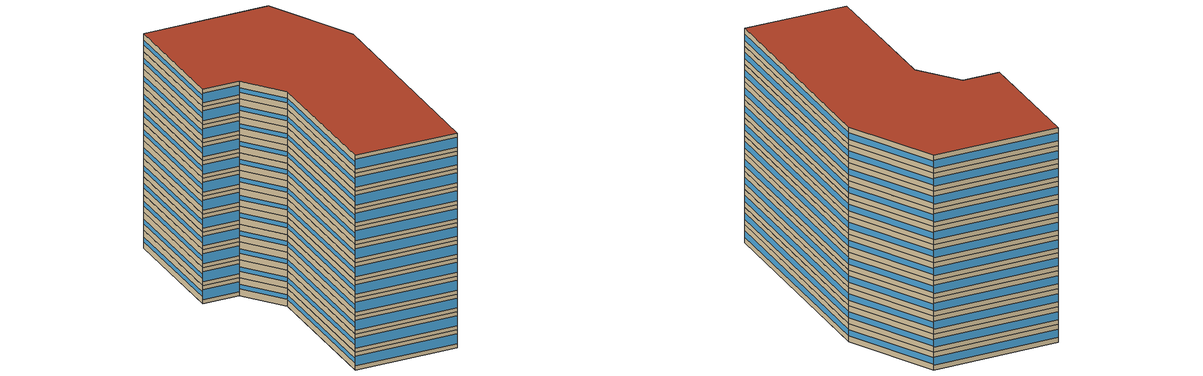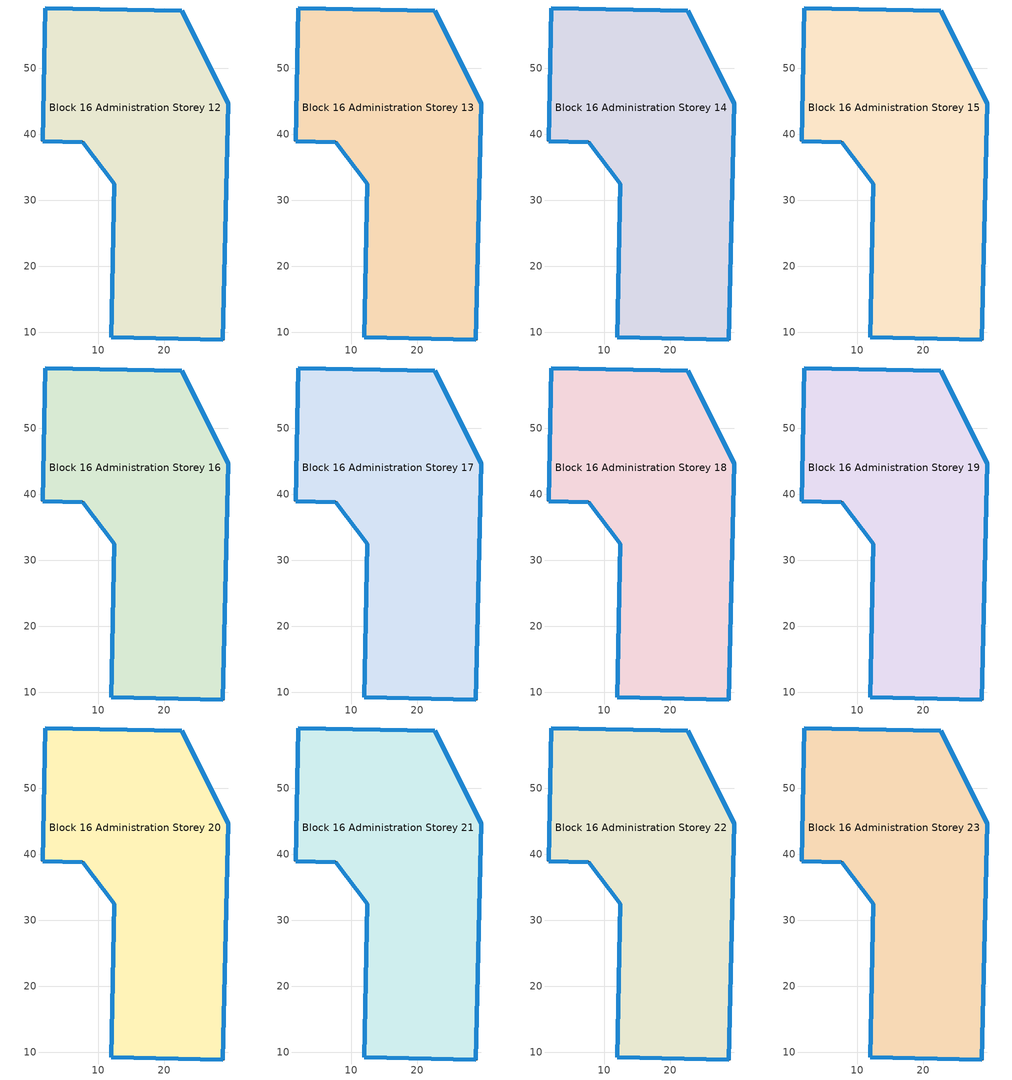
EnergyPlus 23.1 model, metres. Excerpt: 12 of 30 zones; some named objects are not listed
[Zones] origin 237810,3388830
Block 16 Administration Storey 12
 floor outside (Project Floor): 22.66,58.77 29.7,44.73 28.83,8.81 11.95,9.22 12.42,32.51 7.58,38.84 1.54,38.98 1.94,59.17 z36
 wall outside (Project Wall): 1.54,38.98 7.58,38.84 12.42,32.51 11.95,9.22 28.83,8.81 29.7,44.73 22.66,58.77 1.94,59.17 1.54,38.98 z36:39
 window (Administration_south_window_construction): 1.55,38.98 7.58,38.84 / 11.96,9.22 28.82,8.81 z36.67:38.33
 window (Administration_west_window_construction): 7.59,38.83 12.42,32.51 / 12.42,32.49 11.95,9.23 / 1.94,59.16 1.54,38.99 z37.12:37.88
 window (Administration_east_window_construction): 28.83,8.83 29.7,44.72 / 29.7,44.74 22.66,58.77 z36.98:38.02
 window (Administration_north_window_construction): 22.65,58.77 1.95,59.17 z36.83:38.17
 roof outside (Project Ceiling): 28.83,8.81 29.7,44.73 22.66,58.77 1.94,59.17 1.54,38.98 7.58,38.84 12.42,32.51 11.95,9.22 z39
Block 16 Administration Storey 13
 floor outside (Project Floor): 22.66,58.77 29.7,44.73 28.83,8.81 11.95,9.22 12.42,32.51 7.58,38.84 1.54,38.98 1.94,59.17 z39
 wall outside (Project Wall): 1.54,38.98 7.58,38.84 12.42,32.51 11.95,9.22 28.83,8.81 29.7,44.73 22.66,58.77 1.94,59.17 1.54,38.98 z39:42
 window (Administration_south_window_construction): 1.55,38.98 7.58,38.84 / 11.96,9.22 28.82,8.81 z39.67:41.33
 window (Administration_west_window_construction): 7.59,38.83 12.42,32.51 / 12.42,32.49 11.95,9.23 / 1.94,59.16 1.54,38.99 z40.12:40.88
 window (Administration_east_window_construction): 28.83,8.83 29.7,44.72 / 29.7,44.74 22.66,58.77 z39.98:41.02
 window (Administration_north_window_construction): 22.65,58.77 1.95,59.17 z39.83:41.17
 roof outside (Project Ceiling): 28.83,8.81 29.7,44.73 22.66,58.77 1.94,59.17 1.54,38.98 7.58,38.84 12.42,32.51 11.95,9.22 z42
Block 16 Administration Storey 14
 floor outside (Project Floor): 22.66,58.77 29.7,44.73 28.83,8.81 11.95,9.22 12.42,32.51 7.58,38.84 1.54,38.98 1.94,59.17 z42
 wall outside (Project Wall): 1.54,38.98 7.58,38.84 12.42,32.51 11.95,9.22 28.83,8.81 29.7,44.73 22.66,58.77 1.94,59.17 1.54,38.98 z42:45
 window (Administration_south_window_construction): 1.55,38.98 7.58,38.84 / 11.96,9.22 28.82,8.81 z42.67:44.33
 window (Administration_west_window_construction): 7.59,38.83 12.42,32.51 / 12.42,32.49 11.95,9.23 / 1.94,59.16 1.54,38.99 z43.12:43.88
 window (Administration_east_window_construction): 28.83,8.83 29.7,44.72 / 29.7,44.74 22.66,58.77 z42.98:44.02
 window (Administration_north_window_construction): 22.65,58.77 1.95,59.17 z42.83:44.17
 roof outside (Project Ceiling): 28.83,8.81 29.7,44.73 22.66,58.77 1.94,59.17 1.54,38.98 7.58,38.84 12.42,32.51 11.95,9.22 z45
Block 16 Administration Storey 15
 floor outside (Project Floor): 22.66,58.77 29.7,44.73 28.83,8.81 11.95,9.22 12.42,32.51 7.58,38.84 1.54,38.98 1.94,59.17 z45
 wall outside (Project Wall): 1.54,38.98 7.58,38.84 12.42,32.51 11.95,9.22 28.83,8.81 29.7,44.73 22.66,58.77 1.94,59.17 1.54,38.98 z45:48
 window (Administration_south_window_construction): 1.55,38.98 7.58,38.84 / 11.96,9.22 28.82,8.81 z45.67:47.33
 window (Administration_west_window_construction): 7.59,38.83 12.42,32.51 / 12.42,32.49 11.95,9.23 / 1.94,59.16 1.54,38.99 z46.12:46.88
 window (Administration_east_window_construction): 28.83,8.83 29.7,44.72 / 29.7,44.74 22.66,58.77 z45.98:47.02
 window (Administration_north_window_construction): 22.65,58.77 1.95,59.17 z45.83:47.17
 roof outside (Project Ceiling): 28.83,8.81 29.7,44.73 22.66,58.77 1.94,59.17 1.54,38.98 7.58,38.84 12.42,32.51 11.95,9.22 z48
Block 16 Administration Storey 16
 floor outside (Project Floor): 22.66,58.77 29.7,44.73 28.83,8.81 11.95,9.22 12.42,32.51 7.58,38.84 1.54,38.98 1.94,59.17 z48
 wall outside (Project Wall): 1.54,38.98 7.58,38.84 12.42,32.51 11.95,9.22 28.83,8.81 29.7,44.73 22.66,58.77 1.94,59.17 1.54,38.98 z48:51
 window (Administration_south_window_construction): 1.55,38.98 7.58,38.84 / 11.96,9.22 28.82,8.81 z48.67:50.33
 window (Administration_west_window_construction): 7.59,38.83 12.42,32.51 / 12.42,32.49 11.95,9.23 / 1.94,59.16 1.54,38.99 z49.12:49.88
 window (Administration_east_window_construction): 28.83,8.83 29.7,44.72 / 29.7,44.74 22.66,58.77 z48.98:50.02
 window (Administration_north_window_construction): 22.65,58.77 1.95,59.17 z48.83:50.17
 roof outside (Project Ceiling): 28.83,8.81 29.7,44.73 22.66,58.77 1.94,59.17 1.54,38.98 7.58,38.84 12.42,32.51 11.95,9.22 z51
Block 16 Administration Storey 17
 floor outside (Project Floor): 22.66,58.77 29.7,44.73 28.83,8.81 11.95,9.22 12.42,32.51 7.58,38.84 1.54,38.98 1.94,59.17 z51
 wall outside (Project Wall): 1.54,38.98 7.58,38.84 12.42,32.51 11.95,9.22 28.83,8.81 29.7,44.73 22.66,58.77 1.94,59.17 1.54,38.98 z51:54
 window (Administration_south_window_construction): 1.55,38.98 7.58,38.84 / 11.96,9.22 28.82,8.81 z51.67:53.33
 window (Administration_west_window_construction): 7.59,38.83 12.42,32.51 / 12.42,32.49 11.95,9.23 / 1.94,59.16 1.54,38.99 z52.12:52.88
 window (Administration_east_window_construction): 28.83,8.83 29.7,44.72 / 29.7,44.74 22.66,58.77 z51.98:53.02
 window (Administration_north_window_construction): 22.65,58.77 1.95,59.17 z51.83:53.17
 roof outside (Project Ceiling): 28.83,8.81 29.7,44.73 22.66,58.77 1.94,59.17 1.54,38.98 7.58,38.84 12.42,32.51 11.95,9.22 z54
Block 16 Administration Storey 18
 floor outside (Project Floor): 22.66,58.77 29.7,44.73 28.83,8.81 11.95,9.22 12.42,32.51 7.58,38.84 1.54,38.98 1.94,59.17 z54
 wall outside (Project Wall): 1.54,38.98 7.58,38.84 12.42,32.51 11.95,9.22 28.83,8.81 29.7,44.73 22.66,58.77 1.94,59.17 1.54,38.98 z54:57
 window (Administration_south_window_construction): 1.55,38.98 7.58,38.84 / 11.96,9.22 28.82,8.81 z54.67:56.33
 window (Administration_west_window_construction): 7.59,38.83 12.42,32.51 / 12.42,32.49 11.95,9.23 / 1.94,59.16 1.54,38.99 z55.12:55.88
 window (Administration_east_window_construction): 28.83,8.83 29.7,44.72 / 29.7,44.74 22.66,58.77 z54.98:56.02
 window (Administration_north_window_construction): 22.65,58.77 1.95,59.17 z54.83:56.17
 roof outside (Project Ceiling): 28.83,8.81 29.7,44.73 22.66,58.77 1.94,59.17 1.54,38.98 7.58,38.84 12.42,32.51 11.95,9.22 z57
Block 16 Administration Storey 19
 floor outside (Project Floor): 22.66,58.77 29.7,44.73 28.83,8.81 11.95,9.22 12.42,32.51 7.58,38.84 1.54,38.98 1.94,59.17 z57
 wall outside (Project Wall): 1.54,38.98 7.58,38.84 12.42,32.51 11.95,9.22 28.83,8.81 29.7,44.73 22.66,58.77 1.94,59.17 1.54,38.98 z57:60
 window (Administration_south_window_construction): 1.55,38.98 7.58,38.84 / 11.96,9.22 28.82,8.81 z57.67:59.33
 window (Administration_west_window_construction): 7.59,38.83 12.42,32.51 / 12.42,32.49 11.95,9.23 / 1.94,59.16 1.54,38.99 z58.12:58.88
 window (Administration_east_window_construction): 28.83,8.83 29.7,44.72 / 29.7,44.74 22.66,58.77 z57.98:59.02
 window (Administration_north_window_construction): 22.65,58.77 1.95,59.17 z57.83:59.17
 roof outside (Project Ceiling): 28.83,8.81 29.7,44.73 22.66,58.77 1.94,59.17 1.54,38.98 7.58,38.84 12.42,32.51 11.95,9.22 z60
Block 16 Administration Storey 20
 floor outside (Project Floor): 22.66,58.77 29.7,44.73 28.83,8.81 11.95,9.22 12.42,32.51 7.58,38.84 1.54,38.98 1.94,59.17 z60
 wall outside (Project Wall): 1.54,38.98 7.58,38.84 12.42,32.51 11.95,9.22 28.83,8.81 29.7,44.73 22.66,58.77 1.94,59.17 1.54,38.98 z60:63
 window (Administration_south_window_construction): 1.55,38.98 7.58,38.84 / 11.96,9.22 28.82,8.81 z60.67:62.33
 window (Administration_west_window_construction): 7.59,38.83 12.42,32.51 / 12.42,32.49 11.95,9.23 / 1.94,59.16 1.54,38.99 z61.12:61.88
 window (Administration_east_window_construction): 28.83,8.83 29.7,44.72 / 29.7,44.74 22.66,58.77 z60.98:62.02
 window (Administration_north_window_construction): 22.65,58.77 1.95,59.17 z60.83:62.17
 roof outside (Project Ceiling): 28.83,8.81 29.7,44.73 22.66,58.77 1.94,59.17 1.54,38.98 7.58,38.84 12.42,32.51 11.95,9.22 z63
Block 16 Administration Storey 21
 floor outside (Project Floor): 22.66,58.77 29.7,44.73 28.83,8.81 11.95,9.22 12.42,32.51 7.58,38.84 1.54,38.98 1.94,59.17 z63
 wall outside (Project Wall): 1.54,38.98 7.58,38.84 12.42,32.51 11.95,9.22 28.83,8.81 29.7,44.73 22.66,58.77 1.94,59.17 1.54,38.98 z63:66
 window (Administration_south_window_construction): 1.55,38.98 7.58,38.84 / 11.96,9.22 28.82,8.81 z63.67:65.33
 window (Administration_west_window_construction): 7.59,38.83 12.42,32.51 / 12.42,32.49 11.95,9.23 / 1.94,59.16 1.54,38.99 z64.12:64.88
 window (Administration_east_window_construction): 28.83,8.83 29.7,44.72 / 29.7,44.74 22.66,58.77 z63.98:65.03
 window (Administration_north_window_construction): 22.65,58.77 1.95,59.17 z63.83:65.17
 roof outside (Project Ceiling): 28.83,8.81 29.7,44.73 22.66,58.77 1.94,59.17 1.54,38.98 7.58,38.84 12.42,32.51 11.95,9.22 z66
Block 16 Administration Storey 22
 floor outside (Project Floor): 22.66,58.77 29.7,44.73 28.83,8.81 11.95,9.22 12.42,32.51 7.58,38.84 1.54,38.98 1.94,59.17 z66
 wall outside (Project Wall): 1.54,38.98 7.58,38.84 12.42,32.51 11.95,9.22 28.83,8.81 29.7,44.73 22.66,58.77 1.94,59.17 1.54,38.98 z66:69
 window (Administration_south_window_construction): 1.55,38.98 7.58,38.84 / 11.96,9.22 28.82,8.81 z66.67:68.33
 window (Administration_west_window_construction): 7.59,38.83 12.42,32.51 / 12.42,32.49 11.95,9.23 / 1.94,59.16 1.54,38.99 z67.12:67.88
 window (Administration_east_window_construction): 28.83,8.83 29.7,44.72 / 29.7,44.74 22.66,58.77 z66.97:68.03
 window (Administration_north_window_construction): 22.65,58.77 1.95,59.17 z66.83:68.17
 roof outside (Project Ceiling): 28.83,8.81 29.7,44.73 22.66,58.77 1.94,59.17 1.54,38.98 7.58,38.84 12.42,32.51 11.95,9.22 z69
Block 16 Administration Storey 23
 floor outside (Project Floor): 22.66,58.77 29.7,44.73 28.83,8.81 11.95,9.22 12.42,32.51 7.58,38.84 1.54,38.98 1.94,59.17 z69
 wall outside (Project Wall): 1.54,38.98 7.58,38.84 12.42,32.51 11.95,9.22 28.83,8.81 29.7,44.73 22.66,58.77 1.94,59.17 1.54,38.98 z69:72
 window (Administration_south_window_construction): 1.55,38.98 7.58,38.84 / 11.96,9.22 28.82,8.81 z69.67:71.33
 window (Administration_west_window_construction): 7.59,38.83 12.42,32.51 / 12.42,32.49 11.95,9.23 / 1.94,59.16 1.54,38.99 z70.12:70.88
 window (Administration_east_window_construction): 28.83,8.83 29.7,44.72 / 29.7,44.74 22.66,58.77 z69.97:71.03
 window (Administration_north_window_construction): 22.65,58.77 1.95,59.17 z69.83:71.17
 roof outside (Project Ceiling): 28.83,8.81 29.7,44.73 22.66,58.77 1.94,59.17 1.54,38.98 7.58,38.84 12.42,32.51 11.95,9.22 z72
[Building]
Building_1: North Axis=0; Terrain=City; Loads Convergence Tolerance Value=0.04; Temperature Convergence Tolerance Value=0.4; Solar Distribution=FullExterior; Maximum Number of Warmup Days=25; Minimum Number of Warmup Days=6
[Site:Location]
CHN Design_Conditions: Latitude=30; Longitude=114; Time Zone=8; Elevation=12
[SIZINGPERIOD:DESIGNDAY] Day of Month=21; DryBulb Temperature Range Modifier Type=DefaultMultipliers; Humidity Condition Type=Wetbulb; Barometric Pressure=101181; Rain Indicator=No; Snow Indicator=No; Daylight Saving Time Indicator=No; Sky Clearness=0; Begin Environment Reset Mode=FullResetAtBeginEnvironment
Name | Month | Day Type | Maximum DryBulb Temperature | Daily DryBulb Temperature Range | Wetbulb or DewPoint at Maximum DryBulb | Wind Speed | Wind Direction | Solar Model Indicator | ASHRAE Clear Sky Optical Depth for Beam Irradiance taub | ASHRAE Clear Sky Optical Depth for Diffuse Irradiance taud
Ann Htg 99.6% Condns DB | 1 | WinterDesignDay | -10 | 0 | -4.8 | 1 | 340 | ASHRAEClearSky | 0 | 0
Ann Clg .4% Condns DB=>MWB | 7 | SummerDesignDay | 40 | 6.6 | 27.1 | 3.5 | 220 | ASHRAETau | 0.781 | 1.413
[MATERIAL]
DefaultMaterial: Roughness=Rough; Thickness=0.1; Conductivity=0.1; Density=1000; Specific Heat=1000; Thermal Absorptance=0.9; Solar Absorptance=0.7; Visible Absorptance=0.7
[WINDOWMATERIAL:SIMPLEGLAZINGSYSTEM] UFactor=1.4; Visible Transmittance=0.6
Name | Solar Heat Gain Coefficient
Administration_east_window; Administration_south_window; Administration_west_window | 0.3
Administration_north_window | 0.35
[CONSTRUCTION]
Project Wall; Project Floor; Project Ceiling: DefaultMaterial
Administration_east_window_construction: Administration_east_window
Administration_south_window_construction: Administration_south_window
Administration_west_window_construction: Administration_west_window
Administration_north_window_construction: Administration_north_window
[SPACE] Ceiling Height=autocalculate; Volume=autocalculate; Floor Area=autocalculate; Space Type=Administration
Name | Zone
Block 16 Administration Storey 12_space | Block 16 Administration Storey 12
Block 16 Administration Storey 13_space | Block 16 Administration Storey 13
Block 16 Administration Storey 14_space | Block 16 Administration Storey 14
Block 16 Administration Storey 15_space | Block 16 Administration Storey 15
Block 16 Administration Storey 16_space | Block 16 Administration Storey 16
Block 16 Administration Storey 17_space | Block 16 Administration Storey 17
Block 16 Administration Storey 18_space | Block 16 Administration Storey 18
Block 16 Administration Storey 19_space | Block 16 Administration Storey 19
Block 16 Administration Storey 20_space | Block 16 Administration Storey 20
Block 16 Administration Storey 21_space | Block 16 Administration Storey 21
Block 16 Administration Storey 22_space | Block 16 Administration Storey 22
Block 16 Administration Storey 23_space | Block 16 Administration Storey 23
[SPACELIST]
Administration: Block 16 Administration Storey 0_space, Block 16 Administration Storey 1_space, Block 16 Administration Storey 2_space, Block 16 Administration Storey 3_space, Block 16 Administration Storey 4_space, Block 16 Administration Storey 5_space, Block 16 Administration Storey 6_space, Block 16 Administration Storey 7_space, Block 16 Administration Storey 8_space, Block 16 Administration Storey 9_space, Block 16 Administration Storey 10_space, Block 16 Administration Storey 11_space, Block 16 Administration Storey 12_space, Block 16 Administration Storey 13_space, Block 16 Administration Storey 14_space, Block 16 Administration Storey 15_space, Block 16 Administration Storey 16_space, Block 16 Administration Storey 17_space, Block 16 Administration Storey 18_space, Block 16 Administration Storey 19_space, Block 16 Administration Storey 20_space, Block 16 Administration Storey 21_space, Block 16 Administration Storey 22_space, Block 16 Administration Storey 23_space, Block 16 Administration Storey 24_space, Block 16 Administration Storey 25_space, Block 16 Administration Storey 26_space, Block 16 Administration Storey 27_space, Block 16 Administration Storey 28_space, Block 16 Administration Storey 29_space
[ZONE] Type=1; Multiplier=1; Ceiling Height=autocalculate; Volume=autocalculate; Floor Area=autocalculate; Part of Total Floor Area=Yes
Block 16 Administration Storey 12; Block 16 Administration Storey 13; Block 16 Administration Storey 14; Block 16 Administration Storey 15; Block 16 Administration Storey 16; Block 16 Administration Storey 17; Block 16 Administration Storey 18; Block 16 Administration Storey 19; Block 16 Administration Storey 20; Block 16 Administration Storey 21; Block 16 Administration Storey 22; Block 16 Administration Storey 23
[PEOPLE]
People_for_administration: Zone or ZoneList or Space or SpaceList=Administration; Number of People Schedule=SeasonalSchedule_Schedule_administration_people; Number of People Calculation Method=People/Area; People per Floor Area=0.125; Fraction Radiant=0.3; Sensible Heat Fraction=autocalculate; Activity Level Schedule=SeasonalSchedule_Schedule_administration_activity; Carbon Dioxide Generation Rate=3.82e-08; Enable ASHRAE 55 Comfort Warnings=No; Mean Radiant Temperature Calculation Type=ZoneAveraged; Clothing Insulation Calculation Method=ClothingInsulationSchedule; Cold Stress Temperature Threshold=15.56; Heat Stress Temperature Threshold=30
[LIGHTS]
Light_for_administration: Zone or ZoneList or Space or SpaceList=Administration; Schedule=SeasonalSchedule_administration_lighting; Design Level Calculation Method=Watts/Area; Watts per Zone Floor Area=8; Return Air Fraction=0; Fraction Radiant=0.32; Fraction Visible=0.25; Fraction Replaceable=1; EndUse Subcategory=General; Return Air Fraction Calculated from Plenum Temperature=No; Return Air Fraction Function of Plenum Temperature Coefficient 1=0; Return Air Fraction Function of Plenum Temperature Coefficient 2=0
[ELECTRICEQUIPMENT]
Equipment_for_administration: Zone or ZoneList or Space or SpaceList=Administration; Schedule=SeasonalSchedule_Schedule_administration_equipment; Design Level Calculation Method=Watts/Area; Watts per Zone Floor Area=15; Fraction Latent=0; Fraction Radiant=0; Fraction Lost=0; EndUse Subcategory=Electric Equipment
[DAYLIGHTING:CONTROLS] Illuminance Setpoint at Reference Point 1=300
Name | Zone or Space | Glare Calculation Daylighting Reference Point | Daylighting Reference Point 1
Dlight_Block 16 Administration Storey 12 | Block 16 Administration Storey 12 | Rpoint_Block 16 Administration Storey 12 | Rpoint_Block 16 Administration Storey 12
Dlight_Block 16 Administration Storey 13 | Block 16 Administration Storey 13 | Rpoint_Block 16 Administration Storey 13 | Rpoint_Block 16 Administration Storey 13
Dlight_Block 16 Administration Storey 14 | Block 16 Administration Storey 14 | Rpoint_Block 16 Administration Storey 14 | Rpoint_Block 16 Administration Storey 14
Dlight_Block 16 Administration Storey 15 | Block 16 Administration Storey 15 | Rpoint_Block 16 Administration Storey 15 | Rpoint_Block 16 Administration Storey 15
Dlight_Block 16 Administration Storey 16 | Block 16 Administration Storey 16 | Rpoint_Block 16 Administration Storey 16 | Rpoint_Block 16 Administration Storey 16
Dlight_Block 16 Administration Storey 17 | Block 16 Administration Storey 17 | Rpoint_Block 16 Administration Storey 17 | Rpoint_Block 16 Administration Storey 17
Dlight_Block 16 Administration Storey 18 | Block 16 Administration Storey 18 | Rpoint_Block 16 Administration Storey 18 | Rpoint_Block 16 Administration Storey 18
Dlight_Block 16 Administration Storey 19 | Block 16 Administration Storey 19 | Rpoint_Block 16 Administration Storey 19 | Rpoint_Block 16 Administration Storey 19
Dlight_Block 16 Administration Storey 20 | Block 16 Administration Storey 20 | Rpoint_Block 16 Administration Storey 20 | Rpoint_Block 16 Administration Storey 20
Dlight_Block 16 Administration Storey 21 | Block 16 Administration Storey 21 | Rpoint_Block 16 Administration Storey 21 | Rpoint_Block 16 Administration Storey 21
Dlight_Block 16 Administration Storey 22 | Block 16 Administration Storey 22 | Rpoint_Block 16 Administration Storey 22 | Rpoint_Block 16 Administration Storey 22
Dlight_Block 16 Administration Storey 23 | Block 16 Administration Storey 23 | Rpoint_Block 16 Administration Storey 23 | Rpoint_Block 16 Administration Storey 23
[HVACTEMPLATE:ZONE:IDEALLOADSAIRSYSTEM] Template Thermostat=Thermostat_for_administration; Maximum Heating Supply Air Temperature=50; Minimum Cooling Supply Air Temperature=13; Maximum Heating Supply Air Humidity Ratio=0.0156; Minimum Cooling Supply Air Humidity Ratio=0.0077; Heating Limit=NoLimit; Cooling Limit=NoLimit; Dehumidification Control Type=ConstantSensibleHeatRatio; Cooling Sensible Heat Ratio=0.7; Dehumidification Setpoint=60; Humidification Control Type=None; Humidification Setpoint=30; Outdoor Air Method=DetailedSpecification; Outdoor Air Flow Rate per Person=0.00944; Outdoor Air Flow Rate per Zone Floor Area=0; Outdoor Air Flow Rate per Zone=0; Design Specification Outdoor Air Object=Ventilation_for_administration; Demand Controlled Ventilation Type=None; Outdoor Air Economizer Type=NoEconomizer; Heat Recovery Type=None; Sensible Heat Recovery Effectiveness=0.7; Latent Heat Recovery Effectiveness=0.65
Block 16 Administration Storey 12; Block 16 Administration Storey 13; Block 16 Administration Storey 14; Block 16 Administration Storey 15; Block 16 Administration Storey 16; Block 16 Administration Storey 17; Block 16 Administration Storey 18; Block 16 Administration Storey 19; Block 16 Administration Storey 20; Block 16 Administration Storey 21; Block 16 Administration Storey 22; Block 16 Administration Storey 23
[DESIGNSPECIFICATION:OUTDOORAIR]
Ventilation_for_administration: Outdoor Air Method=Flow/Person; Outdoor Air Flow per Person=0.00833333; Outdoor Air Flow per Zone Floor Area=0; Outdoor Air Flow per Zone=0; Outdoor Air Flow Air Changes per Hour=0
[SCHEDULE:DAY:HOURLY]
Schedule_administration_lighting_weekday_hourly: 0.2, 0.2, 0.2, 0.2, 0.2, 0.2, 0.2, 0.5, 0.95, 0.95, 0.95, 0.8, 0.8, 0.95, 0.95, 0.95, 0.95, 0.95, 0.3, 0.2, 0.2, 0.2, 0.2, 0.2
Schedule_administration_lighting_holiday_hourly: 0.2, 0.2, 0.2, 0.2, 0.2, 0.2, 0.2, 0.25, 0.475, 0.475, 0.475, 0.4, 0.4, 0.475, 0.475, 0.475, 0.475, 0.475, 0.2, 0.2, 0.2, 0.2, 0.2, 0.2
Schedule_administration_equipment_weekday_hourly: 0.2, 0.2, 0.2, 0.2, 0.2, 0.2, 0.2, 0.5, 0.95, 0.95, 0.95, 0.5, 0.5, 0.95, 0.95, 0.95, 0.95, 0.3, 0.2, 0.2, 0.2, 0.2, 0.2, 0.2
Schedule_administration_equipment_holiday_hourly: 0.2, 0.2, 0.2, 0.2, 0.2, 0.2, 0.2, 0.25, 0.475, 0.475, 0.475, 0.25, 0.25, 0.475, 0.475, 0.475, 0.475, 0.2, 0.2, 0.2, 0.2, 0.2, 0.2, 0.2
Schedule_administration_people_weekday_hourly: 0, 0, 0, 0, 0, 0, 0.1, 0.5, 0.95, 0.95, 0.95, 0.8, 0.8, 0.95, 0.95, 0.95, 0.95, 0.3, 0.1, 0, 0, 0, 0, 0
Schedule_administration_people_holiday_hourly: 0, 0, 0, 0, 0, 0, 0.02, 0.1, 0.19, 0.19, 0.19, 0.16, 0.16, 0.19, 0.19, 0.19, 0.19, 0.06, 0.02, 0, 0, 0, 0, 0
Schedule_administration_activity_weekday_hourly; Schedule_administration_activity_holiday_hourly: 144, 144, 144, 144, 144, 144, 144, 144, 144, 144, 144, 144, 144, 144, 144, 144, 144, 144, 144, 144, 144, 144, 144, 144
[SCHEDULE:WEEK:DAILY]
Schedule_administration_lighting_weekly: Schedule_administration_lighting_holiday_hourly, Schedule_administration_lighting_weekday_hourly, Schedule_administration_lighting_weekday_hourly, Schedule_administration_lighting_weekday_hourly, Schedule_administration_lighting_weekday_hourly, Schedule_administration_lighting_weekday_hourly, Schedule_administration_lighting_holiday_hourly, Schedule_administration_lighting_holiday_hourly, Schedule_administration_lighting_weekday_hourly, Schedule_administration_lighting_weekday_hourly, Schedule_administration_lighting_holiday_hourly, Schedule_administration_lighting_holiday_hourly
Schedule_administration_equipment_weekly: Schedule_administration_equipment_holiday_hourly, Schedule_administration_equipment_weekday_hourly, Schedule_administration_equipment_weekday_hourly, Schedule_administration_equipment_weekday_hourly, Schedule_administration_equipment_weekday_hourly, Schedule_administration_equipment_weekday_hourly, Schedule_administration_equipment_holiday_hourly, Schedule_administration_equipment_holiday_hourly, Schedule_administration_equipment_weekday_hourly, Schedule_administration_equipment_weekday_hourly, Schedule_administration_equipment_holiday_hourly, Schedule_administration_equipment_holiday_hourly
Schedule_administration_people_weekly: Schedule_administration_people_holiday_hourly, Schedule_administration_people_weekday_hourly, Schedule_administration_people_weekday_hourly, Schedule_administration_people_weekday_hourly, Schedule_administration_people_weekday_hourly, Schedule_administration_people_weekday_hourly, Schedule_administration_people_holiday_hourly, Schedule_administration_people_holiday_hourly, Schedule_administration_people_weekday_hourly, Schedule_administration_people_weekday_hourly, Schedule_administration_people_holiday_hourly, Schedule_administration_people_holiday_hourly
Schedule_administration_activity_weekly: Schedule_administration_activity_holiday_hourly, Schedule_administration_activity_weekday_hourly, Schedule_administration_activity_weekday_hourly, Schedule_administration_activity_weekday_hourly, Schedule_administration_activity_weekday_hourly, Schedule_administration_activity_weekday_hourly, Schedule_administration_activity_holiday_hourly, Schedule_administration_activity_holiday_hourly, Schedule_administration_activity_weekday_hourly, Schedule_administration_activity_weekday_hourly, Schedule_administration_activity_holiday_hourly, Schedule_administration_activity_holiday_hourly
[SCHEDULE:YEAR]
SeasonalSchedule_administration_lighting: Schedule_administration_lighting_weekly, 1, 1, 12, 31
SeasonalSchedule_Schedule_administration_equipment: Schedule_administration_equipment_weekly, 1, 1, 12, 31
SeasonalSchedule_Schedule_administration_people: Schedule_administration_people_weekly, 1, 1, 12, 31
SeasonalSchedule_Schedule_administration_activity: Schedule_administration_activity_weekly, 1, 1, 12, 31
